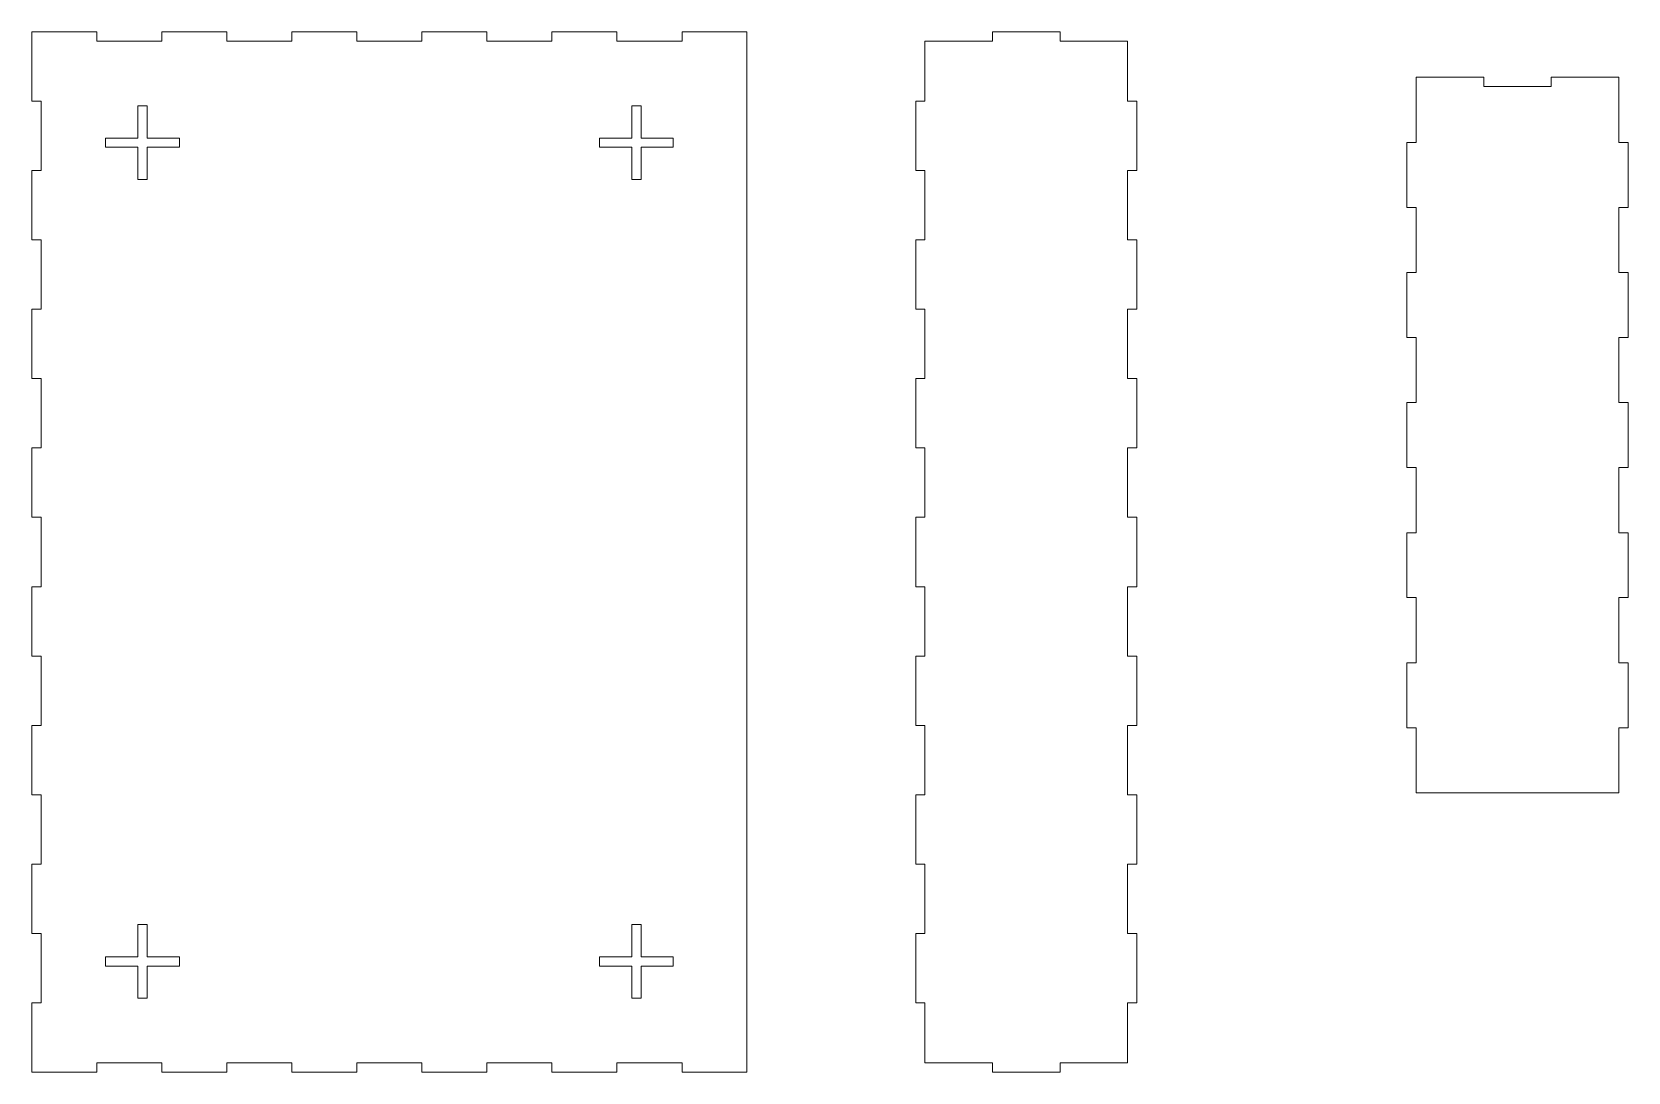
# Model space of a CAD drawing. Header units: inches. Extents: x 1 to 22.7, y 2.9 to 17.
import ezdxf

# ---------------------------------------------------------------- set-up
doc = ezdxf.new("R2010")
doc.units = ezdxf.units.IN
doc.header["$MEASUREMENT"] = 0
doc.layers.add('VISIBLE', color=7, linetype='Continuous', lineweight=0)

msp = doc.modelspace()

# ---------------------------------------------------------------- linework, layer by layer
at = {"layer": 'VISIBLE'}
for p, q in [((1.017, 16.083), (1.017, 17.023)), ((1.017, 17.023), (1.899, 17.023)), ((1.899, 16.898), (1.899, 17.023)), ((2.781, 16.898), (1.899, 16.898)), ((2.781, 17.023), (3.663, 17.023)), ((2.781, 17.023), (2.781, 16.898)), ((3.663, 16.898), (3.663, 17.023)), ((4.545, 16.898), (3.663, 16.898)), ((4.545, 17.023), (5.426, 17.023)), ((4.545, 17.023), (4.545, 16.898)), ((5.426, 16.898), (5.426, 17.023)), ((6.308, 16.898), (5.426, 16.898)), ((6.308, 17.023), (6.308, 16.898)), ((6.308, 17.023), (7.19, 17.023)), ((7.19, 16.898), (7.19, 17.023)), ((8.072, 16.898), (7.19, 16.898)), ((8.072, 17.023), (8.954, 17.023)), ((8.072, 17.023), (8.072, 16.898)), ((8.954, 16.898), (8.954, 17.023)), ((9.836, 16.898), (8.954, 16.898)), ((9.836, 17.023), (9.836, 16.898)), ((9.836, 17.023), (10.717, 17.023)), ((10.717, 17.023), (10.717, 2.923)), ((13.131, 16.898), (13.131, 16.083)), ((14.048, 16.898), (13.131, 16.898)), ((14.048, 17.023), (14.048, 16.898)), ((14.048, 17.023), (14.964, 17.023)), ((14.964, 16.898), (14.964, 17.023)), ((15.881, 16.898), (14.964, 16.898)), ((15.881, 16.083), (15.881, 16.898)), ((19.795, 16.408), (19.795, 15.526)), ((19.795, 16.408), (20.711, 16.408)), ((20.711, 16.283), (20.711, 16.408)), ((21.628, 16.283), (20.711, 16.283)), ((21.628, 16.408), (22.545, 16.408)), ((21.628, 16.408), (21.628, 16.283)), ((22.545, 15.526), (22.545, 16.408)), ((1.017, 16.083), (1.142, 16.083)), ((1.142, 16.083), (1.142, 15.143)), ((2.455, 16.023), (2.58, 16.023)), ((2.455, 15.585), (2.455, 16.023)), ((2.58, 16.023), (2.58, 15.585)), ((9.155, 15.585), (9.155, 16.023)), ((9.155, 16.023), (9.28, 16.023)), ((9.28, 16.023), (9.28, 15.585)), ((13.006, 15.143), (13.006, 16.083)), ((13.131, 16.083), (13.006, 16.083)), ((16.006, 16.083), (15.881, 16.083)), ((16.006, 16.083), (16.006, 15.143)), ((2.017, 15.585), (2.455, 15.585)), ((2.017, 15.46), (2.017, 15.585)), ((2.455, 15.46), (2.017, 15.46)), ((2.455, 15.023), (2.455, 15.46)), ((2.58, 15.585), (3.017, 15.585)), ((2.58, 15.46), (2.58, 15.023)), ((3.017, 15.46), (2.58, 15.46)), ((3.017, 15.585), (3.017, 15.46)), ((8.717, 15.585), (9.155, 15.585)), ((8.717, 15.46), (8.717, 15.585)), ((9.155, 15.46), (8.717, 15.46)), ((9.155, 15.023), (9.155, 15.46)), ((9.28, 15.585), (9.717, 15.585)), ((9.28, 15.46), (9.28, 15.023)), ((9.717, 15.46), (9.28, 15.46)), ((9.717, 15.585), (9.717, 15.46)), ((19.67, 14.644), (19.67, 15.526)), ((19.795, 15.526), (19.67, 15.526)), ((22.67, 15.526), (22.545, 15.526)), ((22.67, 15.526), (22.67, 14.644)), ((1.017, 14.203), (1.017, 15.143)), ((1.142, 15.143), (1.017, 15.143)), ((2.58, 15.023), (2.455, 15.023)), ((9.28, 15.023), (9.155, 15.023)), ((13.006, 15.143), (13.131, 15.143)), ((13.131, 15.143), (13.131, 14.203)), ((15.881, 14.203), (15.881, 15.143)), ((15.881, 15.143), (16.006, 15.143)), ((19.67, 14.644), (19.795, 14.644)), ((19.795, 14.644), (19.795, 13.763)), ((22.545, 14.644), (22.67, 14.644)), ((22.545, 13.763), (22.545, 14.644)), ((1.017, 14.203), (1.142, 14.203)), ((1.142, 14.203), (1.142, 13.263)), ((13.131, 14.203), (13.006, 14.203)), ((13.006, 13.263), (13.006, 14.203)), ((16.006, 14.203), (15.881, 14.203)), ((16.006, 14.203), (16.006, 13.263)), ((19.67, 12.881), (19.67, 13.763)), ((19.795, 13.763), (19.67, 13.763)), ((22.67, 13.763), (22.545, 13.763)), ((22.67, 13.763), (22.67, 12.881)), ((1.142, 13.263), (1.017, 13.263)), ((1.017, 12.323), (1.017, 13.263)), ((13.006, 13.263), (13.131, 13.263)), ((13.131, 13.263), (13.131, 12.323)), ((15.881, 13.263), (16.006, 13.263)), ((15.881, 12.323), (15.881, 13.263)), ((19.67, 12.881), (19.795, 12.881)), ((19.795, 12.881), (19.795, 11.999)), ((22.545, 11.999), (22.545, 12.881)), ((22.545, 12.881), (22.67, 12.881)), ((1.017, 12.323), (1.142, 12.323)), ((1.142, 12.323), (1.142, 11.383)), ((13.131, 12.323), (13.006, 12.323)), ((13.006, 11.383), (13.006, 12.323)), ((16.006, 12.323), (15.881, 12.323)), ((16.006, 12.323), (16.006, 11.383)), ((19.67, 11.117), (19.67, 11.999)), ((19.795, 11.999), (19.67, 11.999)), ((22.67, 11.999), (22.545, 11.999)), ((22.67, 11.999), (22.67, 11.117)), ((1.142, 11.383), (1.017, 11.383)), ((1.017, 10.443), (1.017, 11.383)), ((13.006, 11.383), (13.131, 11.383)), ((13.131, 11.383), (13.131, 10.443)), ((15.881, 11.383), (16.006, 11.383)), ((15.881, 10.443), (15.881, 11.383)), ((19.67, 11.117), (19.795, 11.117)), ((19.795, 11.117), (19.795, 10.235)), ((22.545, 10.235), (22.545, 11.117)), ((22.545, 11.117), (22.67, 11.117)), ((1.017, 10.443), (1.142, 10.443)), ((1.142, 10.443), (1.142, 9.503)), ((13.006, 9.503), (13.006, 10.443)), ((13.131, 10.443), (13.006, 10.443)), ((16.006, 10.443), (15.881, 10.443)), ((16.006, 10.443), (16.006, 9.503)), ((19.67, 9.354), (19.67, 10.235)), ((19.795, 10.235), (19.67, 10.235)), ((22.67, 10.235), (22.545, 10.235)), ((22.67, 10.235), (22.67, 9.354)), ((1.142, 9.503), (1.017, 9.503)), ((1.017, 8.563), (1.017, 9.503)), ((13.006, 9.503), (13.131, 9.503)), ((13.131, 9.503), (13.131, 8.563)), ((15.881, 9.503), (16.006, 9.503)), ((15.881, 8.563), (15.881, 9.503)), ((19.67, 9.354), (19.795, 9.354)), ((19.795, 9.354), (19.795, 8.472)), ((22.545, 9.354), (22.67, 9.354)), ((22.545, 8.472), (22.545, 9.354)), ((1.017, 8.563), (1.142, 8.563)), ((1.142, 8.563), (1.142, 7.623)), ((13.006, 7.623), (13.006, 8.563)), ((13.131, 8.563), (13.006, 8.563)), ((16.006, 8.563), (15.881, 8.563)), ((16.006, 8.563), (16.006, 7.623)), ((19.795, 8.472), (19.67, 8.472)), ((19.67, 7.59), (19.67, 8.472)), ((22.67, 8.472), (22.545, 8.472)), ((22.67, 8.472), (22.67, 7.59)), ((1.142, 7.623), (1.017, 7.623)), ((1.017, 6.683), (1.017, 7.623)), ((13.006, 7.623), (13.131, 7.623)), ((13.131, 7.623), (13.131, 6.683)), ((15.881, 6.683), (15.881, 7.623)), ((15.881, 7.623), (16.006, 7.623)), ((19.67, 7.59), (19.795, 7.59)), ((19.795, 7.59), (19.795, 6.708)), ((22.545, 7.59), (22.67, 7.59)), ((22.545, 6.708), (22.545, 7.59)), ((1.017, 6.683), (1.142, 6.683)), ((1.142, 6.683), (1.142, 5.743)), ((13.006, 5.743), (13.006, 6.683)), ((13.131, 6.683), (13.006, 6.683)), ((16.006, 6.683), (15.881, 6.683)), ((16.006, 6.683), (16.006, 5.743)), ((22.545, 6.708), (19.795, 6.708)), ((1.017, 4.803), (1.017, 5.743)), ((1.142, 5.743), (1.017, 5.743)), ((13.006, 5.743), (13.131, 5.743)), ((13.131, 5.743), (13.131, 4.803)), ((15.881, 5.743), (16.006, 5.743)), ((15.881, 4.803), (15.881, 5.743)), ((1.017, 4.803), (1.142, 4.803)), ((1.142, 4.803), (1.142, 3.863)), ((2.455, 4.923), (2.58, 4.923)), ((2.455, 4.485), (2.455, 4.923)), ((2.58, 4.923), (2.58, 4.485)), ((9.155, 4.485), (9.155, 4.923)), ((9.155, 4.923), (9.28, 4.923)), ((9.28, 4.923), (9.28, 4.485)), ((13.006, 3.863), (13.006, 4.803)), ((13.131, 4.803), (13.006, 4.803)), ((16.006, 4.803), (15.881, 4.803)), ((16.006, 4.803), (16.006, 3.863)), ((2.017, 4.36), (2.017, 4.485)), ((2.017, 4.485), (2.455, 4.485)), ((2.455, 4.36), (2.017, 4.36)), ((2.455, 3.923), (2.455, 4.36)), ((2.58, 4.485), (3.017, 4.485)), ((3.017, 4.36), (2.58, 4.36)), ((2.58, 4.36), (2.58, 3.923)), ((3.017, 4.485), (3.017, 4.36)), ((8.717, 4.36), (8.717, 4.485)), ((8.717, 4.485), (9.155, 4.485)), ((9.155, 4.36), (8.717, 4.36)), ((9.155, 3.923), (9.155, 4.36)), ((9.28, 4.485), (9.717, 4.485)), ((9.717, 4.36), (9.28, 4.36)), ((9.28, 4.36), (9.28, 3.923)), ((9.717, 4.485), (9.717, 4.36)), ((2.58, 3.923), (2.455, 3.923)), ((9.28, 3.923), (9.155, 3.923)), ((1.142, 3.863), (1.017, 3.863)), ((1.017, 2.923), (1.017, 3.863)), ((13.006, 3.863), (13.131, 3.863)), ((13.131, 3.863), (13.131, 3.048)), ((15.881, 3.863), (16.006, 3.863)), ((15.881, 3.048), (15.881, 3.863)), ((1.899, 3.048), (2.781, 3.048)), ((1.899, 2.923), (1.899, 3.048)), ((2.781, 3.048), (2.781, 2.923)), ((3.663, 2.923), (3.663, 3.048)), ((3.663, 3.048), (4.545, 3.048)), ((4.545, 3.048), (4.545, 2.923)), ((5.426, 3.048), (6.308, 3.048)), ((5.426, 2.923), (5.426, 3.048)), ((6.308, 3.048), (6.308, 2.923)), ((7.19, 3.048), (8.072, 3.048)), ((7.19, 2.923), (7.19, 3.048)), ((8.072, 3.048), (8.072, 2.923)), ((8.954, 3.048), (9.836, 3.048)), ((8.954, 2.923), (8.954, 3.048)), ((9.836, 3.048), (9.836, 2.923)), ((13.131, 3.048), (14.048, 3.048)), ((14.048, 3.048), (14.048, 2.923)), ((14.964, 2.923), (14.964, 3.048)), ((14.964, 3.048), (15.881, 3.048)), ((1.899, 2.923), (1.017, 2.923)), ((3.663, 2.923), (2.781, 2.923)), ((5.426, 2.923), (4.545, 2.923)), ((7.19, 2.923), (6.308, 2.923)), ((8.954, 2.923), (8.072, 2.923)), ((10.717, 2.923), (9.836, 2.923)), ((14.964, 2.923), (14.048, 2.923))]:
    msp.add_line(p, q, dxfattribs=at)

doc.saveas('drawing.dxf')
